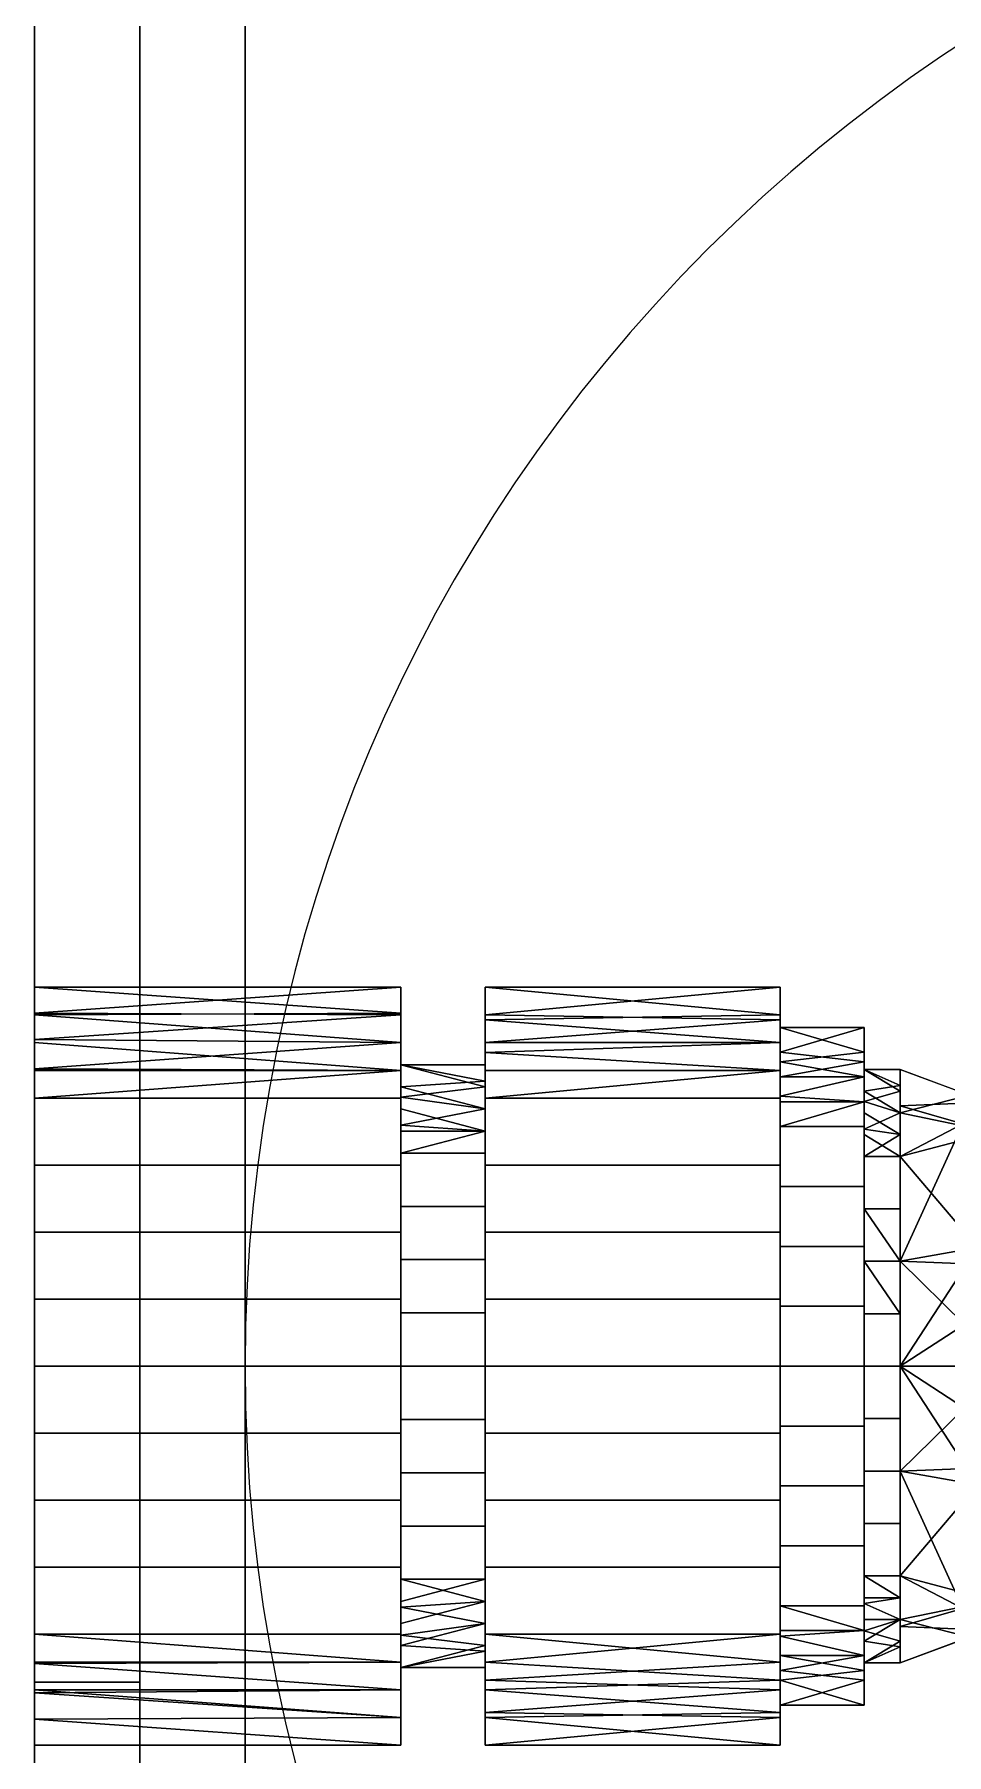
# Model space of a CAD drawing. Header units: millimetres. Extents: x 0 to 3205, y -1375 to 0.
# Drawn here: x 2635 to 2678.3, y -538.4 to -456.8 of the extents above; entities that cross this region are included whole.
import ezdxf

# ---------------------------------------------------------------- set-up
doc = ezdxf.new("R2010")
doc.units = ezdxf.units.MM
for name, color, linetype in [('IQ_200_3D', 1, 'Continuous'), ('IQ_204_2D', 7, 'Continuous'), ('IQ_204_3D', 7, 'Continuous')]:
    doc.layers.add(name, color=color, linetype=linetype)
doc.layers.add('IQ_CON_COLDWATER_INT', color=7, linetype='Continuous', lineweight=25)

# ---------------------------------------------------------------- blocks, each defined once
blk = doc.blocks.new('coldwater')
blk.add_circle((0, 0), 3)
at = {"extrusion": (0, -1, 0)}
blk.add_circle((0, 0), 3, dxfattribs=at)

msp = doc.modelspace()

# ---------------------------------------------------------------- linework, layer by layer
at = {"layer": 'IQ_200_3D'}
for points in [[(2635, -50, 1785), (305, -50, 1785), (305, -782.5, 1785), (2635, -782.5, 1785)], [(2640, -50, 1785), (2635, -50, 1785), (2635, -782.5, 1785), (2640, -782.5, 1785)], [(2645, -50, 1493), (2640, -50, 1493), (2640, -782.5, 1493), (2645, -782.5, 1493)], [(3200, -50, 2020), (2640, -50, 2020), (2640, -782.5, 2020), (3200, -782.5, 2020)], [(3200, -782.5, 1493), (2640, -782.5, 1493), (2640, -50, 1493), (3200, -50, 1493)], [(2640, -50, 2020), (2640, -50, 1493), (2640, -782.5, 1493), (2640, -782.5, 2020)], [(3195, -782.5, 658), (2645, -782.5, 658), (2645, -50, 658), (3195, -50, 658)], [(3195, -50, 1493), (2645, -50, 1493), (2645, -782.5, 1493), (3195, -782.5, 1493)], [(2640, -55, 656), (2635, -55, 656), (2635, -777.5, 656), (2640, -777.5, 656)], [(2640, -777.5, 658), (2635, -777.5, 658), (2635, -55, 658), (2640, -55, 658)], [(2645, -777.5, 658), (2640, -777.5, 658), (2640, -55, 658), (2645, -55, 658)], [(2635, -757.5, 1443), (305, -757.5, 1443), (305, -117.5, 1443), (2635, -117.5, 1443)], [(2635, -117.5, 708), (305, -117.5, 708), (305, -757.5, 708), (2635, -757.5, 708)], [(2635, -782.5, 150), (305, -782.5, 150), (305, -117.5, 150), (2635, -117.5, 150)], [(3195, -757.5, 1443), (2645, -757.5, 1443), (2645, -117.5, 1443), (3195, -117.5, 1443)], [(3195, -117.5, 708), (2645, -117.5, 708), (2645, -757.5, 708), (3195, -757.5, 708)], [(2640, -199.204, 805.742), (2635, -199.204, 805.742), (2635, -700.797, 805.742), (2640, -700.797, 805.742)], [(2640, -700.797, 1374.843), (2635, -700.797, 1374.843), (2635, -199.204, 1374.843), (2640, -199.204, 1374.843)], [(2645, -199.204, 805.742), (2640, -199.204, 805.742), (2640, -700.797, 805.742), (2645, -700.797, 805.742)], [(2645, -700.797, 1374.843), (2640, -700.797, 1374.843), (2640, -199.204, 1374.843), (2645, -199.204, 1374.843)], [(2640, -535, 210), (2635, -535, 210), (2635, -365, 210), (2640, -365, 210)]]:
    msp.add_3dface(points, dxfattribs=at)
for points, invisible_edges in [([(2635, -50, 1785), (2635, -194.752, 1374.257), (2635, -199.204, 1374.843), (2635, -782.5, 1785)], 5), ([(2635, -782.5, 1785), (2635, -757.5, 1443), (2635, -117.5, 1443), (2635, -50, 1785)], 5), ([(2635, -117.5, 188), (2635, -50, 188), (2635, -117.5, 708), (2635, -757.5, 708)], 10), ([(2640, -50, 1493), (2640, -194.752, 1374.257), (2640, -199.204, 1374.843), (2640, -782.5, 1493)], 5), ([(2640, -199.204, 1374.843), (2640, -194.752, 1374.257), (2640, -50, 1785), (2640, -782.5, 1785)], 10), ([(2645, -199.204, 1374.843), (2645, -194.752, 1374.257), (2645, -50, 1493), (2645, -782.5, 1493)], 10), ([(2645, -782.5, 658), (2645, -757.5, 708), (2645, -117.5, 708), (2645, -50, 658)], 5), ([(2645, -117.5, 1443), (2645, -757.5, 1443), (2645, -782.5, 1493), (2645, -50, 1493)], 10), ([(2635, -55, 656), (2635, -361.118, 209.489), (2635, -365, 210), (2635, -777.5, 656)], 5), ([(2635, -199.204, 805.742), (2635, -195.376, 806.173), (2635, -55, 658), (2635, -777.5, 658)], 10), ([(2640, -199.204, 805.742), (2640, -195.376, 806.173), (2640, -55, 658), (2640, -777.5, 658)], 10), ([(2640, -365, 210), (2640, -361.118, 209.489), (2640, -55, 656), (2640, -777.5, 656)], 10), ([(2640, -55, 658), (2640, -195.376, 806.173), (2640, -199.204, 805.742), (2640, -777.5, 658)], 5), ([(2645, -55, 658), (2645, -195.376, 806.173), (2645, -199.204, 805.742), (2645, -777.5, 658)], 5), ([(2635, -117.5, 188), (2635, -757.5, 708), (2635, -782.5, 150), (2635, -117.5, 150)], 3), ([(2635, -777.5, 658), (2635, -700.797, 805.742), (2635, -199.204, 805.742)], 13), ([(2635, -700.797, 1374.843), (2635, -705.249, 1374.257), (2635, -782.5, 1785), (2635, -199.204, 1374.843)], 6), ([(2640, -777.5, 658), (2640, -700.797, 805.742), (2640, -199.204, 805.742)], 13), ([(2640, -700.797, 1374.843), (2640, -705.249, 1374.257), (2640, -782.5, 1493), (2640, -199.204, 1374.843)], 6), ([(2640, -782.5, 1785), (2640, -705.249, 1374.257), (2640, -700.797, 1374.843), (2640, -199.204, 1374.843)], 9), ([(2640, -700.797, 805.742), (2640, -705.249, 806.328), (2640, -777.5, 658), (2640, -199.204, 805.742)], 6), ([(2645, -782.5, 1493), (2645, -705.249, 1374.257), (2645, -700.797, 1374.843), (2645, -199.204, 1374.843)], 9), ([(2645, -700.797, 805.742), (2645, -705.249, 806.328), (2645, -777.5, 658), (2645, -199.204, 805.742)], 6), ([(2635, -535, 210), (2635, -777.5, 656), (2635, -365, 210)], 3), ([(2640, -777.5, 656), (2640, -535, 210), (2640, -365, 210)], 13), ([(2640, -535, 210), (2640, -538.882, 209.489), (2635, -538.882, 209.489), (2635, -535, 210)], 2), ([(2635, -535, 210), (2635, -538.882, 209.489), (2635, -777.5, 656)], 14), ([(2640, -538.882, 209.489), (2640, -535, 210), (2640, -777.5, 656), (2640, -782.5, 651)], 14)]:
    msp.add_3dface(points, dxfattribs=dict(at, invisible_edges=invisible_edges))
at = {"layer": 'IQ_204_2D', "color": 1}
msp.add_line((2640, -50), (2640, -845), dxfattribs=at)

# ---------------------------------------------------------------- block references
at = {"layer": 'IQ_CON_COLDWATER_INT', "xscale": -25, "yscale": 25, "zscale": 25}
msp.add_blockref('coldwater', (2720, -520), dxfattribs=at)

# ---------------------------------------------------------------- meshes
at = {"layer": 'IQ_204_3D'}
mesh = msp.add_polyface(dxfattribs=at)
corners = [(2661, -757.5, 956.99), (2661, -709.445, 929.245), (2661, -709.445, 927.939), (2661, -707.152, 926.884), (2661, -705.195, 925.287), (2661, -703.701, 923.251), (2661, -702.764, 920.905), (2661, -702.445, 918.4), (2661, -702.764, 915.894), (2661, -703.701, 913.548), (2661, -705.195, 911.512), (2661, -707.152, 909.915), (2661, -709.445, 908.86), (2661, -709.445, 907.554), (2661, -757.5, 879.81), (2661, -137.5, 956.99), (2661, -117.5, 956.99), (2661, -117.5, 879.81), (2661, -137.5, 879.81), (2661, -185.555, 907.554), (2661, -185.555, 908.86), (2661, -187.848, 909.915), (2661, -189.805, 911.512), (2661, -191.299, 913.548), (2661, -192.236, 915.894), (2661, -192.555, 918.4), (2661, -192.236, 920.905), (2661, -191.299, 923.251), (2661, -189.805, 925.287), (2661, -187.848, 926.884), (2661, -185.555, 927.939), (2661, -185.555, 929.245)]
mesh.append_faces([[corners[k] for k in face] for face in [(15, 20, 30, 31)]], dxfattribs={"vtx0": -1, "vtx1": -1})
mesh.append_faces([[corners[k] for k in face] for face in [(3, 11, 12, 2), (4, 10, 11, 3), (28, 21, 22, 27), (29, 20, 21, 28), (20, 29, 30)]], dxfattribs={"vtx0": -1, "vtx2": -1})
mesh.append_faces([[corners[k] for k in face] for face in [(8, 9, 6, 7), (17, 18, 15, 16)]], dxfattribs={"vtx1": -1})
mesh.append_faces([[corners[k] for k in face] for face in [(4, 5, 10), (22, 23, 27)]], dxfattribs={"vtx1": -1, "vtx2": -1})
mesh.append_faces([[corners[k] for k in face] for face in [(9, 10, 5, 6), (23, 24, 26, 27)]], dxfattribs={"vtx1": -1, "vtx3": -1})
mesh.append_faces([[corners[k] for k in face] for face in [(24, 25, 26)]], dxfattribs={"vtx2": -1})
mesh.append_faces([[corners[k] for k in face] for face in [(0, 1, 2, 12), (18, 19, 20, 15)]], dxfattribs={"vtx2": -1, "vtx3": -1})
mesh.append_faces([[corners[k] for k in face] for face in [(12, 13, 14, 0)]], dxfattribs={"vtx3": -1})
mesh = msp.add_polyface(dxfattribs=at)
corners = [(2675, -192.644, 870.68), (2675, -192.723, 871.28), (2675, -192.954, 871.84), (2675, -193.323, 872.32), (2675, -193.804, 872.689), (2675, -194.363, 872.921), (2675, -194.964, 873), (2675, -222.644, 873), (2675, -222.644, 875), (2675, -194.964, 875), (2675, -193.846, 874.853), (2675, -192.804, 874.421), (2675, -191.909, 873.735), (2675, -191.222, 872.84), (2675, -190.791, 871.798), (2675, -190.644, 870.68), (2675, -190.644, 858), (2675, -192.644, 858), (2675, -702.356, 870.68), (2675, -702.356, 858), (2675, -704.356, 858), (2675, -704.356, 870.68), (2675, -704.209, 871.798), (2675, -703.778, 872.84), (2675, -703.091, 873.735), (2675, -702.196, 874.421), (2675, -701.154, 874.853), (2675, -700.036, 875), (2675, -672.356, 875), (2675, -672.356, 873), (2675, -700.036, 873), (2675, -700.637, 872.921), (2675, -701.196, 872.689), (2675, -701.677, 872.32), (2675, -702.046, 871.84), (2675, -702.277, 871.28)]
mesh.append_faces([[corners[k] for k in face] for face in [(30, 27, 28, 29)]], dxfattribs={"vtx0": -1})
mesh.append_faces([[corners[k] for k in face] for face in [(18, 21, 22, 35), (23, 34, 35, 22), (27, 30, 31), (34, 23, 24)]], dxfattribs={"vtx0": -1, "vtx2": -1})
mesh.append_faces([[corners[k] for k in face] for face in [(13, 14, 1, 2), (2, 3, 12, 13), (14, 15, 0, 1), (3, 4, 11, 12), (5, 6, 9, 10), (4, 5, 10, 11), (33, 34, 24, 25), (32, 33, 25, 26), (31, 32, 26, 27)]], dxfattribs={"vtx1": -1, "vtx3": -1})
mesh.append_faces([[corners[k] for k in face] for face in [(19, 20, 21, 18)]], dxfattribs={"vtx2": -1})
mesh.append_faces([[corners[k] for k in face] for face in [(15, 16, 17, 0), (6, 7, 8, 9)]], dxfattribs={"vtx3": -1})
mesh = msp.add_polyface(dxfattribs=at)
corners = [(2635, -520, 185), (2635, -502, 185), (2635, -507.272, 172.272), (2635, -520, 167), (2635, -532.728, 172.272), (2635, -538, 185)]
mesh.append_faces([[corners[k] for k in face] for face in [(0, 3, 4, 5)]], dxfattribs={"vtx0": -1})
mesh.append_faces([[corners[k] for k in face] for face in [(0, 1, 2, 3)]], dxfattribs={"vtx3": -1})
mesh = msp.add_polyface(dxfattribs=at)
corners = [(2635, -520, 185), (2635, -538, 185), (2635, -532.728, 197.728), (2635, -520, 203), (2635, -507.272, 197.728), (2635, -502, 185)]
mesh.append_faces([[corners[k] for k in face] for face in [(4, 5, 0, 3)]], dxfattribs={"vtx2": -1})
mesh.append_faces([[corners[k] for k in face] for face in [(0, 1, 2, 3)]], dxfattribs={"vtx3": -1})
mesh = msp.add_polyface(dxfattribs=at)
corners = [(2635, -538, 185), (2635, -532.728, 172.272), (2635, -520, 167), (2635, -507.272, 172.272), (2635, -502, 185), (2652.405, -502, 185), (2652.405, -507.272, 172.272), (2652.405, -520, 167), (2652.405, -532.728, 172.272), (2652.405, -538, 185), (2635, -504.493, 178.981), (2652.405, -504.636, 178.636), (2652.405, -505.954, 175.454), (2635, -513.636, 169.636), (2652.405, -513.636, 169.636), (2652.405, -516.818, 168.318), (2635, -526.364, 169.636), (2652.405, -526.364, 169.636), (2652.405, -529.546, 170.954), (2652.405, -535.364, 178.636), (2635, -535.364, 178.636), (2635, -534.046, 175.454), (2652.405, -503.318, 181.818), (2635, -503.246, 181.991), (2635, -505.883, 175.627), (2635, -510.454, 170.954), (2652.405, -510.454, 170.954), (2635, -516.818, 168.318), (2635, -523.182, 168.318), (2652.405, -523.182, 168.318), (2635, -529.546, 170.954), (2635, -536.754, 181.991), (2652.405, -536.682, 181.818), (2652.405, -534.046, 175.454)]
mesh.append_faces([[corners[k] for k in face] for face in [(5, 23, 4)]], dxfattribs={"vtx0": -1})
mesh.append_faces([[corners[k] for k in face] for face in [(10, 11, 24), (6, 3, 12), (12, 24, 11), (20, 32, 31)]], dxfattribs={"vtx0": -1, "vtx1": -1})
mesh.append_faces([[corners[k] for k in face] for face in [(22, 10, 23), (21, 33, 19, 20), (1, 8, 33, 21), (10, 22, 11), (12, 3, 24)]], dxfattribs={"vtx0": -1, "vtx2": -1})
mesh.append_faces([[corners[k] for k in face] for face in [(19, 32, 20), (32, 9, 31), (5, 22, 23)]], dxfattribs={"vtx1": -1, "vtx2": -1})
mesh.append_faces([[corners[k] for k in face] for face in [(15, 7, 2, 27), (6, 26, 25, 3), (18, 8, 1, 30), (26, 14, 13, 25), (29, 17, 16, 28), (7, 29, 28, 2), (30, 16, 17, 18), (27, 13, 14, 15)]], dxfattribs={"vtx1": -1, "vtx3": -1})
mesh.append_faces([[corners[k] for k in face] for face in [(9, 0, 31)]], dxfattribs={"vtx2": -1})
mesh = msp.add_polyface(dxfattribs=at)
corners = [(2635, -502, 185), (2635, -507.272, 197.728), (2635, -520, 203), (2635, -532.728, 197.728), (2635, -538, 185), (2652.405, -538, 185), (2652.405, -532.728, 197.728), (2652.405, -520, 203), (2652.405, -507.272, 197.728), (2652.405, -502, 185), (2635, -535.507, 191.019), (2652.405, -535.364, 191.364), (2652.405, -534.046, 194.546), (2635, -526.364, 200.364), (2652.405, -526.364, 200.364), (2652.405, -523.182, 201.682), (2635, -504.636, 191.364), (2652.405, -504.636, 191.364), (2652.405, -503.246, 188.009), (2652.405, -513.636, 200.364), (2635, -513.636, 200.364), (2635, -516.818, 201.682), (2652.405, -536.682, 188.182), (2635, -536.754, 188.009), (2635, -534.117, 194.373), (2635, -529.546, 199.046), (2652.405, -529.546, 199.046), (2635, -523.182, 201.682), (2635, -505.954, 194.546), (2652.405, -505.954, 194.546), (2635, -503.318, 188.182), (2652.405, -510.454, 199.046), (2635, -510.454, 199.046), (2652.405, -516.818, 201.682)]
mesh.append_faces([[corners[k] for k in face] for face in [(5, 23, 4)]], dxfattribs={"vtx0": -1})
mesh.append_faces([[corners[k] for k in face] for face in [(10, 11, 24), (6, 3, 12), (12, 24, 11)]], dxfattribs={"vtx0": -1, "vtx1": -1})
mesh.append_faces([[corners[k] for k in face] for face in [(22, 10, 23), (16, 29, 17, 30), (18, 0, 30), (10, 22, 11), (12, 3, 24), (29, 16, 28), (30, 17, 18)]], dxfattribs={"vtx0": -1, "vtx2": -1})
mesh.append_faces([[corners[k] for k in face] for face in [(5, 22, 23)]], dxfattribs={"vtx1": -1, "vtx2": -1})
mesh.append_faces([[corners[k] for k in face] for face in [(15, 7, 2, 27), (26, 14, 13, 25), (6, 26, 25, 3), (7, 33, 21, 2), (8, 29, 28, 1), (1, 32, 31, 8), (27, 13, 14, 15), (32, 20, 19, 31), (33, 19, 20, 21)]], dxfattribs={"vtx1": -1, "vtx3": -1})
mesh.append_faces([[corners[k] for k in face] for face in [(18, 9, 0)]], dxfattribs={"vtx2": -1})
mesh = msp.add_polyface(dxfattribs=at)
corners = [(2652.405, -538, 185), (2652.405, -532.728, 172.272), (2652.405, -520, 167), (2652.405, -507.272, 172.272), (2652.405, -502, 185), (2652.405, -505.692, 185), (2652.405, -509.883, 174.883), (2652.405, -520, 170.692), (2652.405, -530.117, 174.883), (2652.405, -534.308, 185)]
mesh.append_faces([[corners[k] for k in face] for face in [(8, 1, 2, 7)]], dxfattribs={"vtx0": -1, "vtx2": -1})
mesh.append_faces([[corners[k] for k in face] for face in [(2, 3, 6, 7)]], dxfattribs={"vtx1": -1, "vtx3": -1})
mesh.append_faces([[corners[k] for k in face] for face in [(9, 0, 1, 8)]], dxfattribs={"vtx2": -1})
mesh.append_faces([[corners[k] for k in face] for face in [(3, 4, 5, 6)]], dxfattribs={"vtx3": -1})
mesh = msp.add_polyface(dxfattribs=at)
corners = [(2652.405, -502, 185), (2652.405, -507.272, 197.728), (2652.405, -520, 203), (2652.405, -532.728, 197.728), (2652.405, -538, 185), (2652.405, -534.308, 185), (2652.405, -530.117, 195.117), (2652.405, -520, 199.308), (2652.405, -509.883, 195.117), (2652.405, -505.692, 185)]
mesh.append_faces([[corners[k] for k in face] for face in [(1, 8, 9, 0)]], dxfattribs={"vtx0": -1})
mesh.append_faces([[corners[k] for k in face] for face in [(8, 1, 2, 7)]], dxfattribs={"vtx0": -1, "vtx2": -1})
mesh.append_faces([[corners[k] for k in face] for face in [(6, 7, 2, 3)]], dxfattribs={"vtx1": -1, "vtx3": -1})
mesh.append_faces([[corners[k] for k in face] for face in [(3, 4, 5, 6)]], dxfattribs={"vtx3": -1})
mesh = msp.add_polyface(dxfattribs=at)
corners = [(2656.405, -534.308, 185), (2656.405, -530.117, 174.883), (2656.405, -520, 170.692), (2656.405, -509.883, 174.883), (2656.405, -505.692, 185), (2656.405, -502, 185), (2656.405, -507.272, 172.272), (2656.405, -520, 167), (2656.405, -532.728, 172.272), (2656.405, -538, 185)]
mesh.append_faces([[corners[k] for k in face] for face in [(3, 6, 7, 2)]], dxfattribs={"vtx0": -1, "vtx2": -1})
mesh.append_faces([[corners[k] for k in face] for face in [(7, 8, 1, 2)]], dxfattribs={"vtx1": -1, "vtx3": -1})
mesh.append_faces([[corners[k] for k in face] for face in [(4, 5, 6, 3)]], dxfattribs={"vtx2": -1})
mesh.append_faces([[corners[k] for k in face] for face in [(8, 9, 0, 1)]], dxfattribs={"vtx3": -1})
mesh = msp.add_polyface(dxfattribs=at)
corners = [(2656.405, -505.692, 185), (2656.405, -509.883, 195.117), (2656.405, -520, 199.308), (2656.405, -530.117, 195.117), (2656.405, -534.308, 185), (2656.405, -538, 185), (2656.405, -532.728, 197.728), (2656.405, -520, 203), (2656.405, -507.272, 197.728), (2656.405, -502, 185)]
mesh.append_faces([[corners[k] for k in face] for face in [(7, 2, 3, 6)]], dxfattribs={"vtx0": -1, "vtx2": -1})
mesh.append_faces([[corners[k] for k in face] for face in [(0, 1, 8, 9)]], dxfattribs={"vtx1": -1})
mesh.append_faces([[corners[k] for k in face] for face in [(7, 8, 1, 2)]], dxfattribs={"vtx1": -1, "vtx3": -1})
mesh.append_faces([[corners[k] for k in face] for face in [(4, 5, 6, 3)]], dxfattribs={"vtx2": -1})
mesh = msp.add_polyface(dxfattribs=at)
corners = [(2656.405, -538, 185), (2656.405, -532.728, 172.272), (2656.405, -520, 167), (2656.405, -507.272, 172.272), (2656.405, -502, 185), (2670.405, -502, 185), (2670.405, -507.272, 172.272), (2670.405, -520, 167), (2670.405, -532.728, 172.272), (2670.405, -538, 185), (2656.405, -505.099, 177.518), (2670.405, -504.636, 178.636), (2670.405, -505.954, 175.454), (2656.405, -513.636, 169.636), (2670.405, -513.636, 169.636), (2670.405, -516.818, 168.318), (2670.405, -534.901, 177.518), (2656.405, -535.364, 178.636), (2656.405, -534.046, 175.454), (2670.405, -526.364, 169.636), (2656.405, -526.364, 169.636), (2656.405, -523.182, 168.318), (2656.405, -503.55, 181.259), (2670.405, -510.454, 170.954), (2656.405, -510.454, 170.954), (2656.405, -516.818, 168.318), (2670.405, -536.45, 181.259), (2670.405, -529.546, 170.954), (2656.405, -529.546, 170.954), (2670.405, -523.182, 168.318), (2670.405, -503.318, 181.818), (2656.405, -536.682, 181.818)]
mesh.append_faces([[corners[k] for k in face] for face in [(31, 9, 0), (30, 4, 5)]], dxfattribs={"vtx0": -1})
mesh.append_faces([[corners[k] for k in face] for face in [(16, 18, 8), (4, 30, 22), (9, 31, 26)]], dxfattribs={"vtx0": -1, "vtx1": -1})
mesh.append_faces([[corners[k] for k in face] for face in [(3, 12, 6), (10, 11, 12), (8, 18, 1), (17, 16, 26), (16, 17, 18)]], dxfattribs={"vtx0": -1, "vtx2": -1})
mesh.append_faces([[corners[k] for k in face] for face in [(10, 22, 11), (3, 10, 12), (30, 11, 22), (31, 17, 26)]], dxfattribs={"vtx1": -1, "vtx2": -1})
mesh.append_faces([[corners[k] for k in face] for face in [(2, 25, 15, 7), (24, 3, 6, 23), (13, 24, 23, 14), (7, 29, 21, 2), (1, 28, 27, 8), (25, 13, 14, 15), (28, 20, 19, 27), (29, 19, 20, 21)]], dxfattribs={"vtx1": -1, "vtx3": -1})
mesh = msp.add_polyface(dxfattribs=at)
corners = [(2656.405, -502, 185), (2656.405, -507.272, 197.728), (2656.405, -520, 203), (2656.405, -532.728, 197.728), (2656.405, -538, 185), (2670.405, -538, 185), (2670.405, -532.728, 197.728), (2670.405, -520, 203), (2670.405, -507.272, 197.728), (2670.405, -502, 185), (2656.405, -534.901, 192.482), (2670.405, -535.364, 191.364), (2670.405, -534.046, 194.546), (2656.405, -526.364, 200.364), (2670.405, -526.364, 200.364), (2670.405, -523.182, 201.682), (2656.405, -504.636, 191.364), (2670.405, -504.636, 191.364), (2670.405, -503.55, 188.741), (2670.405, -513.636, 200.364), (2656.405, -513.636, 200.364), (2656.405, -516.818, 201.682), (2656.405, -536.45, 188.741), (2670.405, -529.546, 199.046), (2656.405, -529.546, 199.046), (2656.405, -523.182, 201.682), (2656.405, -505.954, 194.546), (2670.405, -505.954, 194.546), (2656.405, -503.318, 188.182), (2670.405, -510.454, 199.046), (2656.405, -510.454, 199.046), (2670.405, -516.818, 201.682), (2670.405, -536.682, 188.182)]
mesh.append_faces([[corners[k] for k in face] for face in [(28, 9, 0), (32, 4, 5)]], dxfattribs={"vtx0": -1})
mesh.append_faces([[corners[k] for k in face] for face in [(9, 28, 18), (18, 16, 17), (4, 32, 22)]], dxfattribs={"vtx0": -1, "vtx1": -1})
mesh.append_faces([[corners[k] for k in face] for face in [(3, 12, 6), (10, 11, 12)]], dxfattribs={"vtx0": -1, "vtx2": -1})
mesh.append_faces([[corners[k] for k in face] for face in [(10, 22, 11), (3, 10, 12), (28, 16, 18), (32, 11, 22)]], dxfattribs={"vtx1": -1, "vtx2": -1})
mesh.append_faces([[corners[k] for k in face] for face in [(15, 7, 2, 25), (24, 3, 6, 23), (13, 24, 23, 14), (7, 31, 21, 2), (19, 29, 30, 20), (8, 27, 26, 1), (27, 17, 16, 26), (1, 30, 29, 8), (25, 13, 14, 15), (31, 19, 20, 21)]], dxfattribs={"vtx1": -1, "vtx3": -1})
mesh = msp.add_polyface(dxfattribs=at)
corners = [(2670.405, -538, 185), (2670.405, -532.728, 172.272), (2670.405, -520, 167), (2670.405, -507.272, 172.272), (2670.405, -502, 185), (2670.405, -503.912, 185), (2670.405, -508.624, 173.624), (2670.405, -520, 168.912), (2670.405, -531.376, 173.624), (2670.405, -536.088, 185)]
mesh.append_faces([[corners[k] for k in face] for face in [(8, 1, 2, 7)]], dxfattribs={"vtx0": -1, "vtx2": -1})
mesh.append_faces([[corners[k] for k in face] for face in [(2, 3, 6, 7)]], dxfattribs={"vtx1": -1, "vtx3": -1})
mesh.append_faces([[corners[k] for k in face] for face in [(9, 0, 1, 8)]], dxfattribs={"vtx2": -1})
mesh.append_faces([[corners[k] for k in face] for face in [(3, 4, 5, 6)]], dxfattribs={"vtx3": -1})
mesh = msp.add_polyface(dxfattribs=at)
corners = [(2670.405, -502, 185), (2670.405, -507.272, 197.728), (2670.405, -520, 203), (2670.405, -532.728, 197.728), (2670.405, -538, 185), (2670.405, -536.088, 185), (2670.405, -531.376, 196.376), (2670.405, -520, 201.088), (2670.405, -508.624, 196.376), (2670.405, -503.912, 185)]
mesh.append_faces([[corners[k] for k in face] for face in [(1, 8, 9, 0)]], dxfattribs={"vtx0": -1})
mesh.append_faces([[corners[k] for k in face] for face in [(8, 1, 2, 7)]], dxfattribs={"vtx0": -1, "vtx2": -1})
mesh.append_faces([[corners[k] for k in face] for face in [(6, 7, 2, 3)]], dxfattribs={"vtx1": -1, "vtx3": -1})
mesh.append_faces([[corners[k] for k in face] for face in [(3, 4, 5, 6)]], dxfattribs={"vtx3": -1})
mesh = msp.add_polyface(dxfattribs=at)
corners = [(2670.405, -536.088, 185), (2670.405, -531.376, 173.624), (2670.405, -520, 168.912), (2670.405, -508.624, 173.624), (2670.405, -503.912, 185), (2674.405, -503.912, 185), (2674.405, -508.624, 173.624), (2674.405, -520, 168.912), (2674.405, -531.376, 173.624), (2674.405, -536.088, 185), (2670.405, -507.177, 177.119), (2674.405, -506.268, 179.312), (2674.405, -507.446, 176.468), (2670.405, -514.312, 171.268), (2674.405, -514.312, 171.268), (2674.405, -517.156, 170.09), (2670.405, -533.732, 179.312), (2674.405, -533.732, 179.312), (2674.405, -534.455, 181.06), (2674.405, -525.688, 171.268), (2670.405, -525.688, 171.268), (2670.405, -522.844, 170.09), (2670.405, -505.545, 181.06), (2674.405, -511.468, 172.446), (2670.405, -511.468, 172.446), (2670.405, -517.156, 170.09), (2670.405, -532.554, 176.468), (2674.405, -532.554, 176.468), (2670.405, -534.91, 182.156), (2674.405, -528.532, 172.446), (2670.405, -528.532, 172.446), (2674.405, -522.844, 170.09), (2674.405, -505.09, 182.156)]
mesh.append_faces([[corners[k] for k in face] for face in [(28, 9, 0), (32, 4, 5)]], dxfattribs={"vtx0": -1})
mesh.append_faces([[corners[k] for k in face] for face in [(4, 32, 22), (9, 28, 18), (18, 16, 17)]], dxfattribs={"vtx0": -1, "vtx1": -1})
mesh.append_faces([[corners[k] for k in face] for face in [(3, 12, 6), (10, 11, 12), (11, 10, 22)]], dxfattribs={"vtx0": -1, "vtx2": -1})
mesh.append_faces([[corners[k] for k in face] for face in [(3, 10, 12), (28, 16, 18), (32, 11, 22)]], dxfattribs={"vtx1": -1, "vtx2": -1})
mesh.append_faces([[corners[k] for k in face] for face in [(15, 7, 2, 25), (24, 3, 6, 23), (13, 24, 23, 14), (7, 31, 21, 2), (19, 29, 30, 20), (8, 27, 26, 1), (27, 17, 16, 26), (1, 30, 29, 8), (25, 13, 14, 15), (31, 19, 20, 21)]], dxfattribs={"vtx1": -1, "vtx3": -1})
mesh = msp.add_polyface(dxfattribs=at)
corners = [(2670.405, -503.912, 185), (2670.405, -508.624, 196.376), (2670.405, -520, 201.088), (2670.405, -531.376, 196.376), (2670.405, -536.088, 185), (2674.405, -536.088, 185), (2674.405, -531.376, 196.376), (2674.405, -520, 201.088), (2674.405, -508.624, 196.376), (2674.405, -503.912, 185), (2670.405, -532.823, 192.881), (2674.405, -533.732, 190.688), (2674.405, -532.554, 193.532), (2670.405, -525.688, 198.732), (2674.405, -525.688, 198.732), (2674.405, -522.844, 199.91), (2670.405, -506.268, 190.688), (2674.405, -506.268, 190.688), (2674.405, -505.545, 188.94), (2674.405, -514.312, 198.732), (2670.405, -514.312, 198.732), (2670.405, -517.156, 199.91), (2670.405, -534.455, 188.94), (2674.405, -528.532, 197.554), (2670.405, -528.532, 197.554), (2670.405, -522.844, 199.91), (2670.405, -507.446, 193.532), (2674.405, -507.446, 193.532), (2670.405, -505.09, 187.844), (2674.405, -511.468, 197.554), (2670.405, -511.468, 197.554), (2674.405, -517.156, 199.91), (2674.405, -534.91, 187.844)]
mesh.append_faces([[corners[k] for k in face] for face in [(28, 9, 0), (32, 4, 5)]], dxfattribs={"vtx0": -1})
mesh.append_faces([[corners[k] for k in face] for face in [(4, 32, 22), (9, 28, 18), (18, 16, 17)]], dxfattribs={"vtx0": -1, "vtx1": -1})
mesh.append_faces([[corners[k] for k in face] for face in [(3, 12, 6), (10, 11, 12), (11, 10, 22)]], dxfattribs={"vtx0": -1, "vtx2": -1})
mesh.append_faces([[corners[k] for k in face] for face in [(3, 10, 12), (28, 16, 18), (32, 11, 22)]], dxfattribs={"vtx1": -1, "vtx2": -1})
mesh.append_faces([[corners[k] for k in face] for face in [(15, 7, 2, 25), (24, 3, 6, 23), (13, 24, 23, 14), (7, 31, 21, 2), (19, 29, 30, 20), (8, 27, 26, 1), (27, 17, 16, 26), (1, 30, 29, 8), (25, 13, 14, 15), (31, 19, 20, 21)]], dxfattribs={"vtx1": -1, "vtx3": -1})
mesh = msp.add_polyface(dxfattribs=at)
corners = [(2674.405, -536.088, 185), (2674.405, -531.376, 173.624), (2674.405, -520, 168.912), (2674.405, -508.624, 173.624), (2674.405, -503.912, 185), (2674.405, -505.912, 185), (2674.405, -510.039, 175.039), (2674.405, -520, 170.912), (2674.405, -529.961, 175.039), (2674.405, -534.088, 185)]
mesh.append_faces([[corners[k] for k in face] for face in [(8, 1, 2, 7)]], dxfattribs={"vtx0": -1, "vtx2": -1})
mesh.append_faces([[corners[k] for k in face] for face in [(2, 3, 6, 7)]], dxfattribs={"vtx1": -1, "vtx3": -1})
mesh.append_faces([[corners[k] for k in face] for face in [(9, 0, 1, 8)]], dxfattribs={"vtx2": -1})
mesh.append_faces([[corners[k] for k in face] for face in [(3, 4, 5, 6)]], dxfattribs={"vtx3": -1})
mesh = msp.add_polyface(dxfattribs=at)
corners = [(2674.405, -503.912, 185), (2674.405, -508.624, 196.376), (2674.405, -520, 201.088), (2674.405, -531.376, 196.376), (2674.405, -536.088, 185), (2674.405, -534.088, 185), (2674.405, -529.961, 194.961), (2674.405, -520, 199.088), (2674.405, -510.039, 194.961), (2674.405, -505.912, 185)]
mesh.append_faces([[corners[k] for k in face] for face in [(1, 8, 9, 0)]], dxfattribs={"vtx0": -1})
mesh.append_faces([[corners[k] for k in face] for face in [(8, 1, 2, 7)]], dxfattribs={"vtx0": -1, "vtx2": -1})
mesh.append_faces([[corners[k] for k in face] for face in [(6, 7, 2, 3)]], dxfattribs={"vtx1": -1, "vtx3": -1})
mesh.append_faces([[corners[k] for k in face] for face in [(3, 4, 5, 6)]], dxfattribs={"vtx3": -1})
mesh = msp.add_polyface(dxfattribs=at)
corners = [(2652.405, -534.308, 185), (2652.405, -530.117, 174.883), (2652.405, -520, 170.692), (2652.405, -509.883, 174.883), (2652.405, -505.692, 185), (2656.405, -505.692, 185), (2656.405, -509.883, 174.883), (2656.405, -520, 170.692), (2656.405, -530.117, 174.883), (2656.405, -534.308, 185), (2652.405, -507.231, 181.284), (2656.405, -507.787, 179.941), (2656.405, -508.835, 177.412), (2652.405, -514.941, 172.787), (2656.405, -514.941, 172.787), (2656.405, -517.471, 171.74), (2652.405, -532.213, 179.941), (2656.405, -532.213, 179.941), (2656.405, -533.538, 183.142), (2656.405, -525.059, 172.787), (2652.405, -525.059, 172.787), (2652.405, -522.529, 171.74), (2656.405, -506.74, 182.471), (2652.405, -508.557, 178.083), (2656.405, -512.412, 173.835), (2652.405, -512.412, 173.835), (2652.405, -517.471, 171.74), (2652.405, -531.165, 177.412), (2656.405, -531.165, 177.412), (2652.405, -533.26, 182.471), (2656.405, -527.588, 173.835), (2652.405, -527.588, 173.835), (2656.405, -522.529, 171.74)]
mesh.append_faces([[corners[k] for k in face] for face in [(22, 4, 5)]], dxfattribs={"vtx0": -1})
mesh.append_faces([[corners[k] for k in face] for face in [(10, 11, 23), (12, 23, 11), (4, 22, 10), (18, 29, 17), (6, 3, 12)]], dxfattribs={"vtx0": -1, "vtx1": -1})
mesh.append_faces([[corners[k] for k in face] for face in [(17, 29, 16, 28), (12, 3, 23), (27, 8, 28, 16), (18, 0, 29)]], dxfattribs={"vtx0": -1, "vtx2": -1})
mesh.append_faces([[corners[k] for k in face] for face in [(9, 0, 18)]], dxfattribs={"vtx1": -1})
mesh.append_faces([[corners[k] for k in face] for face in [(22, 11, 10), (27, 1, 8)]], dxfattribs={"vtx1": -1, "vtx2": -1})
mesh.append_faces([[corners[k] for k in face] for face in [(15, 7, 2, 26), (25, 3, 6, 24), (13, 25, 24, 14), (7, 32, 21, 2), (1, 31, 30, 8), (26, 13, 14, 15), (31, 20, 19, 30), (32, 19, 20, 21)]], dxfattribs={"vtx1": -1, "vtx3": -1})
mesh = msp.add_polyface(dxfattribs=at)
corners = [(2652.405, -505.692, 185), (2652.405, -509.883, 195.117), (2652.405, -520, 199.308), (2652.405, -530.117, 195.117), (2652.405, -534.308, 185), (2656.405, -534.308, 185), (2656.405, -530.117, 195.117), (2656.405, -520, 199.308), (2656.405, -509.883, 195.117), (2656.405, -505.692, 185), (2652.405, -532.769, 188.716), (2656.405, -532.213, 190.059), (2656.405, -531.165, 192.588), (2652.405, -525.059, 197.213), (2656.405, -525.059, 197.213), (2656.405, -522.529, 198.26), (2652.405, -507.787, 190.059), (2656.405, -507.787, 190.059), (2656.405, -506.462, 186.858), (2656.405, -514.941, 197.213), (2652.405, -514.941, 197.213), (2652.405, -517.471, 198.26), (2656.405, -533.26, 187.529), (2652.405, -531.443, 191.917), (2656.405, -527.588, 196.165), (2652.405, -527.588, 196.165), (2652.405, -522.529, 198.26), (2652.405, -508.835, 192.588), (2656.405, -508.835, 192.588), (2652.405, -506.74, 187.529), (2656.405, -512.412, 196.165), (2652.405, -512.412, 196.165), (2656.405, -517.471, 198.26)]
mesh.append_faces([[corners[k] for k in face] for face in [(22, 4, 5)]], dxfattribs={"vtx0": -1})
mesh.append_faces([[corners[k] for k in face] for face in [(10, 11, 23), (6, 3, 12), (4, 22, 10), (18, 29, 17), (12, 23, 11)]], dxfattribs={"vtx0": -1, "vtx1": -1})
mesh.append_faces([[corners[k] for k in face] for face in [(17, 29, 16, 28), (12, 3, 23), (28, 16, 27), (18, 0, 29)]], dxfattribs={"vtx0": -1, "vtx2": -1})
mesh.append_faces([[corners[k] for k in face] for face in [(9, 0, 18)]], dxfattribs={"vtx1": -1})
mesh.append_faces([[corners[k] for k in face] for face in [(22, 11, 10)]], dxfattribs={"vtx1": -1, "vtx2": -1})
mesh.append_faces([[corners[k] for k in face] for face in [(15, 7, 2, 26), (25, 3, 6, 24), (13, 25, 24, 14), (7, 32, 21, 2), (8, 28, 27, 1), (1, 31, 30, 8), (26, 13, 14, 15), (31, 20, 19, 30), (32, 19, 20, 21)]], dxfattribs={"vtx1": -1, "vtx3": -1})
mesh = msp.add_polyface(dxfattribs=at)
corners = [(2674.405, -534.088, 185), (2674.405, -529.961, 175.039), (2674.405, -520, 170.912), (2674.405, -510.039, 175.039), (2674.405, -505.912, 185), (2676.105, -505.912, 185), (2676.105, -510.039, 175.039), (2676.105, -520, 170.912), (2676.105, -529.961, 175.039), (2676.105, -534.088, 185), (2674.405, -507.44, 181.313), (2676.105, -507.976, 180.019), (2676.105, -509.007, 177.529), (2674.405, -515.019, 172.976), (2676.105, -515.019, 172.976), (2676.105, -517.51, 171.944), (2674.405, -532.024, 180.019), (2676.105, -532.024, 180.019), (2676.105, -533.324, 183.156), (2676.105, -524.981, 172.976), (2674.405, -524.981, 172.976), (2674.405, -522.49, 171.944), (2676.105, -506.944, 182.51), (2674.405, -508.739, 178.176), (2676.105, -512.529, 174.007), (2674.405, -512.529, 174.007), (2674.405, -517.51, 171.944), (2674.405, -530.993, 177.529), (2676.105, -530.993, 177.529), (2674.405, -533.056, 182.51), (2676.105, -527.471, 174.007), (2674.405, -527.471, 174.007), (2676.105, -522.49, 171.944)]
mesh.append_faces([[corners[k] for k in face] for face in [(22, 4, 5)]], dxfattribs={"vtx0": -1})
mesh.append_faces([[corners[k] for k in face] for face in [(10, 11, 23), (6, 3, 12), (4, 22, 10), (12, 23, 11), (16, 17, 29), (18, 29, 17)]], dxfattribs={"vtx0": -1, "vtx1": -1})
mesh.append_faces([[corners[k] for k in face] for face in [(12, 3, 23), (18, 0, 29)]], dxfattribs={"vtx0": -1, "vtx2": -1})
mesh.append_faces([[corners[k] for k in face] for face in [(9, 0, 18)]], dxfattribs={"vtx1": -1})
mesh.append_faces([[corners[k] for k in face] for face in [(22, 11, 10)]], dxfattribs={"vtx1": -1, "vtx2": -1})
mesh.append_faces([[corners[k] for k in face] for face in [(15, 7, 2, 26), (13, 25, 24, 14), (7, 32, 21, 2), (8, 28, 27, 1), (1, 31, 30, 8), (28, 17, 16, 27), (25, 3, 6, 24), (26, 13, 14, 15), (31, 20, 19, 30), (32, 19, 20, 21)]], dxfattribs={"vtx1": -1, "vtx3": -1})
mesh = msp.add_polyface(dxfattribs=at)
corners = [(2674.405, -505.912, 185), (2674.405, -510.039, 194.961), (2674.405, -520, 199.088), (2674.405, -529.961, 194.961), (2674.405, -534.088, 185), (2676.105, -534.088, 185), (2676.105, -529.961, 194.961), (2676.105, -520, 199.088), (2676.105, -510.039, 194.961), (2676.105, -505.912, 185), (2674.405, -532.56, 188.687), (2676.105, -532.024, 189.981), (2676.105, -530.993, 192.471), (2674.405, -524.981, 197.024), (2676.105, -524.981, 197.024), (2676.105, -522.49, 198.056), (2674.405, -507.976, 189.981), (2676.105, -507.976, 189.981), (2676.105, -506.676, 186.844), (2676.105, -515.019, 197.024), (2674.405, -515.019, 197.024), (2674.405, -517.51, 198.056), (2676.105, -533.056, 187.49), (2674.405, -531.261, 191.824), (2676.105, -527.471, 195.993), (2674.405, -527.471, 195.993), (2674.405, -522.49, 198.056), (2674.405, -509.007, 192.471), (2676.105, -509.007, 192.471), (2674.405, -506.944, 187.49), (2676.105, -512.529, 195.993), (2674.405, -512.529, 195.993), (2676.105, -517.51, 198.056)]
mesh.append_faces([[corners[k] for k in face] for face in [(22, 4, 5)]], dxfattribs={"vtx0": -1})
mesh.append_faces([[corners[k] for k in face] for face in [(10, 11, 23), (6, 3, 12), (4, 22, 10), (18, 29, 17), (12, 23, 11)]], dxfattribs={"vtx0": -1, "vtx1": -1})
mesh.append_faces([[corners[k] for k in face] for face in [(17, 29, 16, 28), (12, 3, 23), (27, 8, 28, 16), (19, 31, 20, 32), (18, 0, 29), (31, 19, 30), (32, 20, 21)]], dxfattribs={"vtx0": -1, "vtx2": -1})
mesh.append_faces([[corners[k] for k in face] for face in [(9, 0, 18)]], dxfattribs={"vtx1": -1})
mesh.append_faces([[corners[k] for k in face] for face in [(22, 11, 10), (27, 1, 8)]], dxfattribs={"vtx1": -1, "vtx2": -1})
mesh.append_faces([[corners[k] for k in face] for face in [(15, 7, 2, 26), (25, 3, 6, 24), (13, 25, 24, 14), (7, 32, 21, 2), (1, 31, 30, 8), (26, 13, 14, 15)]], dxfattribs={"vtx1": -1, "vtx3": -1})
mesh = msp.add_polyface(dxfattribs=at)
corners = [(2676.105, -534.088, 185), (2676.105, -529.961, 175.039), (2676.105, -520, 170.912), (2676.105, -510.039, 175.039), (2676.105, -505.912, 185), (2682.694, -508.363, 185), (2687.306, -508.363, 185), (2693.894, -505.912, 185), (2693.894, -510.039, 175.039), (2693.894, -520, 170.912), (2693.894, -529.961, 175.039), (2693.894, -534.088, 185), (2687.306, -531.637, 185), (2682.694, -531.637, 185), (2683.028, -515.621, 174.428), (2686.971, -524.379, 174.428), (2681.296, -524.778, 173.464), (2688.703, -515.222, 173.464), (2689.729, -507.462, 185), (2688.252, -509.76, 178.341), (2685, -508.363, 185), (2683.877, -510.751, 179.001), (2680.531, -508.883, 178.426), (2685.969, -513.646, 176.062), (2679.785, -514.368, 172.975), (2693.894, -507.642, 180.824), (2690.914, -508.491, 177.827), (2686.56, -518.685, 173.854), (2684.252, -522.589, 174.418), (2684.883, -529.007, 179.072), (2688.622, -520.878, 172.592), (2689.816, -527.638, 174.367), (2690.6, -532.862, 185), (2688.613, -531.13, 179.458), (2693.894, -532.358, 180.824), (2680.271, -532.538, 185), (2681.747, -530.24, 178.341), (2676.105, -532.358, 180.824), (2679.085, -531.509, 177.827), (2684.843, -517.02, 174.635), (2685.972, -510.127, 180.224), (2686.556, -530.353, 180.672), (2685, -531.637, 185), (2687.282, -528.312, 176.875), (2676.105, -524.981, 172.976), (2693.894, -515.019, 172.976), (2676.105, -507.976, 180.019), (2679.399, -507.138, 185), (2681.393, -519.138, 172.6), (2679.17, -521.986, 171.617), (2676.105, -515.019, 172.976), (2693.894, -524.981, 172.976)]
mesh.append_faces([[corners[k] for k in face] for face in [(35, 36, 13), (2, 49, 44), (12, 33, 32), (34, 33, 10), (6, 40, 20), (51, 30, 9)]], dxfattribs={"vtx0": -1, "vtx1": -1})
mesh.append_faces([[corners[k] for k in face] for face in [(17, 19, 26), (24, 3, 22), (6, 19, 40), (5, 21, 22), (17, 23, 19), (36, 29, 13), (27, 30, 15), (14, 24, 22), (30, 31, 15), (23, 40, 19), (33, 34, 32), (38, 44, 16), (36, 28, 29), (27, 39, 23), (25, 26, 18), (23, 21, 40), (39, 28, 14), (14, 22, 21), (27, 23, 17), (21, 23, 39), (48, 24, 14), (18, 26, 19), (30, 27, 17), (27, 15, 28), (28, 15, 29), (28, 16, 48), (43, 31, 33), (41, 42, 29), (26, 45, 17), (30, 51, 31), (10, 33, 31), (41, 43, 33), (41, 33, 12), (16, 36, 38), (37, 38, 35), (36, 16, 28), (35, 38, 36), (28, 39, 27), (21, 39, 14), (21, 20, 40), (43, 29, 15), (29, 43, 41), (31, 43, 15), (24, 48, 49), (17, 9, 30), (46, 47, 22), (28, 48, 14), (49, 48, 16), (44, 49, 16), (2, 24, 49)]], dxfattribs={"vtx0": -1, "vtx1": -1, "vtx2": -1})
mesh.append_faces([[corners[k] for k in face] for face in [(22, 47, 5), (24, 2, 50), (26, 25, 8), (38, 37, 1), (41, 12, 42), (22, 3, 46)]], dxfattribs={"vtx0": -1, "vtx2": -1})
mesh.append_faces([[corners[k] for k in face] for face in [(45, 9, 17), (5, 20, 21), (6, 18, 19), (8, 45, 26), (1, 44, 38), (42, 13, 29), (50, 3, 24), (51, 10, 31)]], dxfattribs={"vtx1": -1, "vtx2": -1})
mesh.append_faces([[corners[k] for k in face] for face in [(35, 0, 37), (18, 7, 25), (46, 4, 47), (34, 11, 32)]], dxfattribs={"vtx2": -1})
mesh = msp.add_polyface(dxfattribs=at)
corners = [(2676.105, -505.912, 185), (2676.105, -510.039, 194.961), (2676.105, -520, 199.088), (2676.105, -529.961, 194.961), (2676.105, -534.088, 185), (2682.694, -531.637, 185), (2687.306, -531.637, 185), (2693.894, -534.088, 185), (2693.894, -529.961, 194.961), (2693.894, -520, 199.088), (2693.894, -510.039, 194.961), (2693.894, -505.912, 185), (2687.306, -508.363, 185), (2682.694, -508.363, 185), (2683.028, -524.379, 195.572), (2686.971, -515.621, 195.572), (2681.296, -515.222, 196.536), (2688.703, -524.778, 196.536), (2689.729, -532.538, 185), (2688.252, -530.24, 191.659), (2685, -531.637, 185), (2683.877, -529.249, 190.999), (2680.531, -531.117, 191.574), (2685.969, -526.354, 193.938), (2679.785, -525.632, 197.025), (2693.894, -532.358, 189.176), (2690.914, -531.509, 192.173), (2686.56, -521.315, 196.146), (2684.252, -517.411, 195.582), (2684.883, -510.993, 190.928), (2688.622, -519.122, 197.408), (2689.816, -512.362, 195.633), (2690.6, -507.138, 185), (2688.613, -508.87, 190.542), (2693.894, -507.642, 189.176), (2680.271, -507.462, 185), (2681.747, -509.76, 191.659), (2676.105, -507.642, 189.176), (2679.085, -508.491, 192.173), (2684.843, -522.98, 195.365), (2685.972, -529.873, 189.776), (2686.556, -509.647, 189.328), (2685, -508.363, 185), (2687.282, -511.688, 193.125), (2676.105, -515.019, 197.024), (2693.894, -524.981, 197.024), (2676.105, -532.024, 189.981), (2679.399, -532.862, 185), (2681.393, -520.862, 197.4), (2679.17, -518.014, 198.383), (2676.105, -524.981, 197.024), (2693.894, -515.019, 197.024)]
mesh.append_faces([[corners[k] for k in face] for face in [(35, 36, 13), (2, 49, 44), (12, 33, 32), (34, 33, 10), (6, 40, 20), (51, 30, 9)]], dxfattribs={"vtx0": -1, "vtx1": -1})
mesh.append_faces([[corners[k] for k in face] for face in [(17, 19, 26), (24, 3, 22), (6, 19, 40), (5, 21, 22), (17, 23, 19), (36, 29, 13), (27, 30, 15), (14, 24, 22), (30, 31, 15), (23, 40, 19), (33, 34, 32), (38, 44, 16), (36, 28, 29), (27, 39, 23), (25, 26, 18), (23, 21, 40), (39, 28, 14), (14, 22, 21), (27, 23, 17), (21, 23, 39), (48, 24, 14), (18, 26, 19), (30, 27, 17), (27, 15, 28), (28, 15, 29), (28, 16, 48), (43, 31, 33), (41, 42, 29), (26, 45, 17), (30, 51, 31), (10, 33, 31), (41, 43, 33), (41, 33, 12), (16, 36, 38), (37, 38, 35), (36, 16, 28), (35, 38, 36), (28, 39, 27), (21, 39, 14), (21, 20, 40), (43, 29, 15), (29, 43, 41), (31, 43, 15), (24, 48, 49), (17, 9, 30), (46, 47, 22), (28, 48, 14), (49, 48, 16), (44, 49, 16), (2, 24, 49)]], dxfattribs={"vtx0": -1, "vtx1": -1, "vtx2": -1})
mesh.append_faces([[corners[k] for k in face] for face in [(22, 47, 5), (24, 2, 50), (26, 25, 8), (38, 37, 1), (41, 12, 42), (22, 3, 46)]], dxfattribs={"vtx0": -1, "vtx2": -1})
mesh.append_faces([[corners[k] for k in face] for face in [(45, 9, 17), (5, 20, 21), (6, 18, 19), (8, 45, 26), (1, 44, 38), (42, 13, 29), (50, 3, 24), (51, 10, 31)]], dxfattribs={"vtx1": -1, "vtx2": -1})
mesh.append_faces([[corners[k] for k in face] for face in [(35, 0, 37), (18, 7, 25), (46, 4, 47), (34, 11, 32)]], dxfattribs={"vtx2": -1})

doc.saveas('drawing.dxf')
